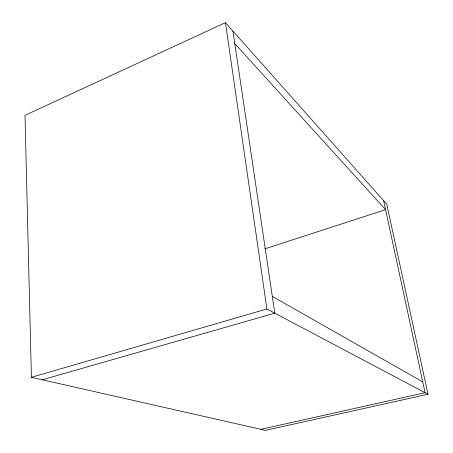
<?xml version="1.0" encoding="UTF-8"?>
<svg xmlns="http://www.w3.org/2000/svg" width="453" height="453" viewBox="0 0 453 453"><rect width="100%" height="100%" fill="white"/><g stroke="black" fill="none" stroke-linecap="round" stroke-linejoin="round"><path stroke-width="0.68" d="M225.452 22.65L24.989 115.328L31.416 377.309L265.413 430.35L428.011 394.257L386.754 204.167L225.452 22.65L266.896 308.98L428.011 394.257M264.812 248.844L385.582 209.665L234.784 43.59M31.416 377.309L266.896 308.98M42.316 379.778L274.807 313.165L232.927 31.064M260.917 429.331L425.078 392.706L383.64 200.668M272.315 296.381L422.74 381.873"/></g></svg>
